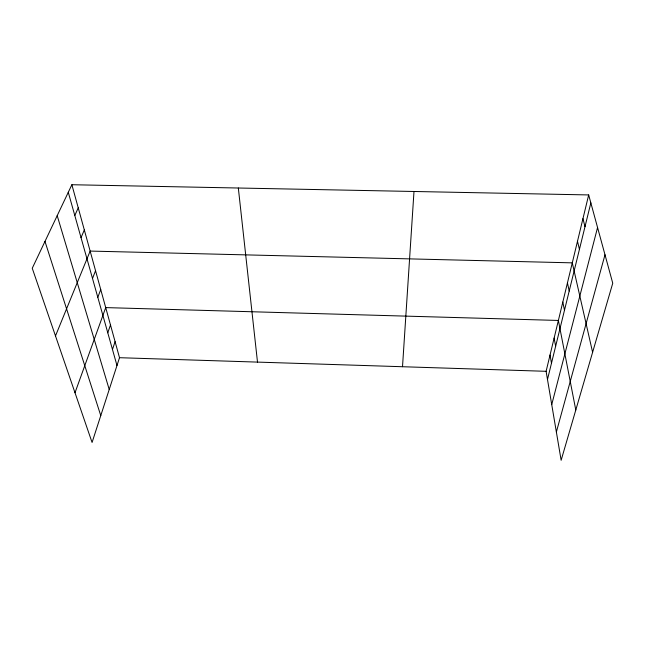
<?xml version="1.0" encoding="UTF-8"?>
<svg xmlns="http://www.w3.org/2000/svg" width="645" height="645" viewBox="0 0 645 645"><rect width="100%" height="100%" fill="white"/><g stroke="black" fill="none" stroke-linecap="round" stroke-linejoin="round"><path stroke-width="0.97" d="M402.512 366.731L413.993 191.484M588.675 194.935L612.75 283.203L561.142 460.272L546.105 371.31L588.675 194.935L71.869 184.728L32.25 268.256L92.074 442.462L119.51 357.701L71.869 184.728M547.484 379.502L590.844 202.893M551.733 404.617L597.56 227.524M556.369 432.029L604.994 254.759M112.472 349.469L115.092 341.648M107.78 332.78L110.497 324.959M75.005 392.74L105.716 307.601L558.376 320.452L575.792 410.018M97.806 297.329L100.733 289.532M92.509 278.479L95.549 270.707M55.494 335.932L90.147 251.074L572.284 262.854L592.61 352.323M81.028 237.65L84.326 229.959M74.804 215.503L78.239 207.867M119.51 357.701L546.105 371.31M44.981 241.415L100.765 415.606M57.203 215.656L109.223 389.491M68.281 192.291L116.979 365.522M582.951 218.655L585.007 226.685M577.493 241.27L579.436 249.357M567.447 282.881L569.204 291.048M562.819 302.07L564.488 310.253M554.12 338.093L555.643 346.292M550.032 355.032L551.483 363.232M238.328 188.017L257.5 362.103"/></g></svg>
